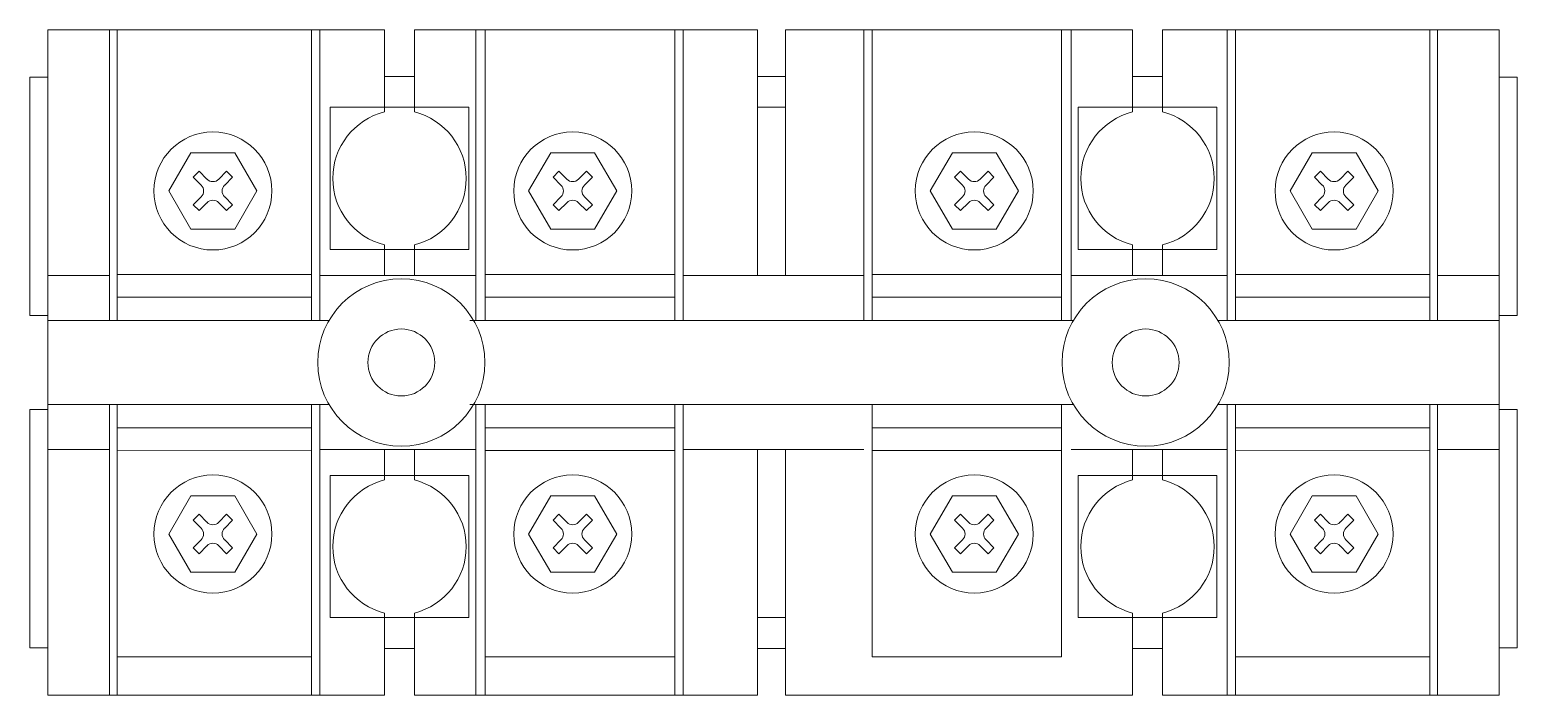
# Model space of a CAD drawing. Header units: inches. Extents: x 0 to 208, y 0 to 93.
import ezdxf

# ---------------------------------------------------------------- set-up
doc = ezdxf.new("R2010")
doc.units = ezdxf.units.IN
doc.layers.add('3', color=9, linetype='Continuous', lineweight=15)
doc.layers.add('hw_VTP', color=7, linetype='Continuous', lineweight=13)

# ---------------------------------------------------------------- blocks, each defined once
blk = doc.blocks.new('1')
at = {"layer": '3'}
for p, q in [((-1.53, 1.07), (-1.07, 1.53)), ((-1.07, 1.53), (-0.46, 0.92)), ((0.46, 0.92), (1.07, 1.53)), ((1.07, 1.53), (1.53, 1.07)), ((-1.53, 1.07), (-0.92, 0.46)), ((0.92, 0.46), (1.53, 1.07)), ((-1.53, -1.07), (-0.92, -0.46)), ((-1.53, -1.07), (-1.07, -1.53)), ((-1.07, -1.53), (-0.46, -0.92)), ((0.46, -0.92), (1.07, -1.53)), ((0.92, -0.46), (1.53, -1.07)), ((1.07, -1.53), (1.53, -1.07))]:
    blk.add_line(p, q, dxfattribs=at)
blk.add_lwpolyline([(-1.71, -2.97), (-3.43, 0), (-1.71, 2.97), (1.71, 2.97), (3.43, 0), (1.71, -2.97)], close=True, dxfattribs=at)
blk.add_circle((0, 0), 4.59, dxfattribs=at)
for centre, start, end in [((-1.37, 0), 315, 45), ((0, 1.37), 225, 315), ((1.37, 0), 135, 225), ((0, -1.37), 45, 135)]:
    blk.add_arc(centre, 0.648, start, end, dxfattribs=at)
blk = doc.blocks.new('CD_4P-500A')
at = {"layer": 'hw_VTP', "linetype": 'Continuous'}
for p, q in [((-49.41, 46.5), (-49.41, -46.5)), ((-49.41, 46.5), (-2.34, 46.5)), ((-40.81, 46.5), (-40.81, 5.85)), ((-39.75, 46.5), (-39.75, 5.85)), ((-12.56, 46.5), (-12.56, 5.85)), ((-11.39, 46.5), (-11.39, 5.85)), ((-2.34, 46.5), (-2.34, 35.02)), ((1.82, 46.5), (49.81, 46.5)), ((1.82, 46.5), (1.82, 35.02)), ((10.42, 46.5), (10.42, 5.85)), ((11.74, 46.5), (11.74, 5.85)), ((38.25, 46.5), (38.25, 5.85)), ((39.42, 46.5), (39.42, 5.85)), ((49.81, 46.5), (49.81, 35.02)), ((53.71, 46.5), (102.26, 46.5)), ((53.71, 46.5), (53.71, 35.02)), ((64.66, 46.5), (64.66, 5.85)), ((65.83, 46.5), (65.83, 5.85)), ((92.33, 46.5), (92.33, 5.85)), ((93.65, 46.5), (93.65, 5.85)), ((102.26, 46.5), (102.26, 35.02)), ((106.42, 46.5), (153.49, 46.5)), ((106.42, 46.5), (106.42, 35.02)), ((115.47, 46.5), (115.47, 5.85)), ((116.64, 46.5), (116.64, 5.85)), ((143.83, 46.5), (143.83, 5.85)), ((144.89, 46.5), (144.89, 5.85)), ((153.49, 46.5), (153.49, 0)), ((-51.96, 6.55), (-51.96, 39.87)), ((-51.96, 39.87), (-49.41, 39.87)), ((-2.34, 39.98), (1.82, 39.98)), ((51.76, 39.98), (49.81, 39.98)), ((51.76, 39.98), (53.71, 39.98)), ((106.42, 39.98), (102.26, 39.98)), ((156.04, 39.87), (153.49, 39.87)), ((156.04, 6.55), (156.04, 39.87)), ((1.82, 35.66), (-2.34, 35.66)), ((51.76, 35.66), (49.81, 35.66)), ((51.76, 35.66), (53.71, 35.66)), ((102.26, 35.66), (106.42, 35.66)), ((49.81, 35.02), (49.81, 12.16)), ((53.71, 35.02), (53.71, 12.16)), ((-2.34, 16.42), (-2.34, 12.16)), ((1.82, 16.42), (1.82, 12.16)), ((102.26, 16.42), (102.26, 12.16)), ((106.42, 16.42), (106.42, 12.16)), ((-40.81, 12.16), (-49.41, 12.16)), ((-39.75, 12.28), (-12.56, 12.28)), ((-11.39, 12.16), (10.42, 12.16)), ((11.74, 12.28), (38.25, 12.28)), ((64.66, 12.16), (39.42, 12.16)), ((92.33, 12.28), (65.83, 12.28)), ((115.47, 12.16), (93.65, 12.16)), ((143.83, 12.28), (116.64, 12.28)), ((144.89, 12.16), (153.49, 12.16)), ((-39.75, 9.12), (-12.56, 9.12)), ((11.74, 9.12), (38.25, 9.12)), ((92.33, 9.12), (65.83, 9.12)), ((143.83, 9.12), (116.64, 9.12)), ((-49.41, 6.55), (-51.96, 6.55)), ((153.49, 6.55), (156.04, 6.55)), ((-49.41, 5.85), (-10.12, 5.85)), ((9.6, 5.85), (93.95, 5.85)), ((153.49, 5.85), (114.2, 5.85)), ((153.49, -46.5), (153.49, 0)), ((-49.41, -5.85), (-10.12, -5.85)), ((-40.81, -46.5), (-40.81, -5.85)), ((-39.75, -46.5), (-39.75, -5.85)), ((-39.75, -5.85), (-39.75, -41.15)), ((-12.56, -5.84), (-12.56, -41.15)), ((-12.56, -46.5), (-12.56, -5.85)), ((-11.39, -46.5), (-11.39, -5.85)), ((9.6, -5.85), (93.95, -5.85)), ((10.42, -46.5), (10.42, -5.85)), ((11.74, -46.5), (11.74, -5.85)), ((11.74, -5.85), (11.74, -41.15)), ((38.25, -46.5), (38.25, -5.85)), ((38.25, -5.85), (38.25, -41.15)), ((39.42, -46.5), (39.42, -5.85)), ((65.83, -5.85), (65.83, -41.15)), ((92.33, -5.85), (92.33, -41.15)), ((153.49, -5.85), (114.2, -5.85)), ((115.47, -46.5), (115.47, -5.85)), ((116.64, -5.84), (116.64, -41.15)), ((116.64, -46.5), (116.64, -5.85)), ((143.83, -46.5), (143.83, -5.85)), ((143.83, -5.85), (143.83, -41.15)), ((144.89, -46.5), (144.89, -5.85)), ((-51.96, -39.87), (-51.96, -6.55)), ((-49.41, -6.55), (-51.96, -6.55)), ((153.49, -6.55), (156.04, -6.55)), ((156.04, -39.87), (156.04, -6.55)), ((-39.75, -9.12), (-12.56, -9.11)), ((11.74, -9.12), (38.25, -9.12)), ((92.33, -9.12), (65.83, -9.12)), ((143.83, -9.12), (116.64, -9.11)), ((-40.81, -12.16), (-49.41, -12.16)), ((-39.75, -12.28), (-12.56, -12.27)), ((-11.39, -12.15), (10.42, -12.16)), ((-2.34, -16.42), (-2.34, -12.16)), ((1.82, -16.42), (1.82, -12.16)), ((11.74, -12.28), (38.25, -12.28)), ((64.66, -12.16), (39.42, -12.16)), ((49.81, -35.02), (49.81, -12.16)), ((53.71, -35.02), (53.71, -12.16)), ((92.33, -12.28), (65.83, -12.28)), ((115.47, -12.15), (93.65, -12.16)), ((102.26, -16.42), (102.26, -12.16)), ((106.42, -16.42), (106.42, -12.16)), ((143.83, -12.28), (116.64, -12.27)), ((144.89, -12.16), (153.49, -12.16)), ((-2.34, -46.5), (-2.34, -35.02)), ((1.82, -46.5), (1.82, -35.02)), ((49.81, -46.5), (49.81, -35.02)), ((53.71, -46.5), (53.71, -35.02)), ((102.26, -46.5), (102.26, -35.02)), ((106.42, -46.5), (106.42, -35.02)), ((1.82, -35.66), (-2.34, -35.66)), ((51.76, -35.66), (49.81, -35.66)), ((51.76, -35.66), (53.71, -35.66)), ((102.26, -35.66), (106.42, -35.66)), ((-51.96, -39.87), (-49.41, -39.87)), ((-39.75, -41.15), (-12.56, -41.15)), ((-2.34, -39.98), (1.82, -39.98)), ((11.74, -41.15), (38.25, -41.15)), ((51.76, -39.98), (49.81, -39.98)), ((51.76, -39.98), (53.71, -39.98)), ((92.33, -41.15), (65.83, -41.15)), ((106.42, -39.98), (102.26, -39.98)), ((143.83, -41.15), (116.64, -41.15)), ((156.04, -39.87), (153.49, -39.87)), ((-49.41, -46.5), (-2.34, -46.5)), ((1.82, -46.5), (49.81, -46.5)), ((53.71, -46.5), (102.26, -46.5)), ((106.42, -46.5), (153.49, -46.5))]:
    blk.add_line(p, q, dxfattribs=at)
for points in [[(-2.34, 35.66), (-9.94, 35.66), (-9.94, 15.78), (9.42, 15.78), (9.42, 35.66), (1.82, 35.66)], [(106.42, 35.66), (114.02, 35.66), (114.02, 15.78), (94.66, 15.78), (94.66, 35.66), (102.26, 35.66)], [(-2.34, -35.66), (-9.94, -35.66), (-9.94, -15.78), (9.42, -15.78), (9.42, -35.66), (1.82, -35.66)], [(106.42, -35.66), (114.02, -35.66), (114.02, -15.78), (94.66, -15.78), (94.66, -35.66), (102.26, -35.66)]]:
    blk.add_lwpolyline(points, dxfattribs=at)
for centre, radius in [((0, 0), 11.69), ((104.08, 0), 11.69), ((0, 0), 4.68), ((104.08, 0), 4.68)]:
    blk.add_circle(centre, radius, dxfattribs=at)
for centre, start, end in [((0, 25.72), 104.117, 255.883), ((-0.52, 25.72), 284.117, 75.883), ((104.6, 25.72), 104.117, 255.883), ((104.08, 25.72), 284.117, 75.883), ((0, -25.72), 104.117, 255.883), ((-0.52, -25.72), 284.117, 75.883), ((104.6, -25.72), 104.117, 255.883), ((104.08, -25.72), 284.117, 75.883)]:
    blk.add_arc(centre, 9.59, start, end, dxfattribs=at)
at = {"layer": 'hw_VTP', "yscale": 1.797007099513507, "rotation": 180}
for p, xscale, zscale in [((-26.35, 23.97), -1.797007099513507, 1.797007099513543), ((23.96, 23.97), -1.797007099513507, 1.797007099513543), ((80.12, 23.97), -1.797007099513507, 1.797007099513543), ((130.43, 23.97), 1.797007099513507, 1.797007099513507)]:
    blk.add_blockref('1', p, dxfattribs=dict(at, xscale=xscale, zscale=zscale))
at = {"layer": 'hw_VTP', "yscale": 1.797007099513507}
for p, xscale, zscale in [((-26.35, -23.97), 1.797007099513507, 1.797007099513507), ((23.96, -23.97), 1.797007099513507, 1.797007099513507), ((80.12, -23.97), 1.797007099513507, 1.797007099513507), ((130.43, -23.97), -1.797007099513507, 1.797007099513543)]:
    blk.add_blockref('1', p, dxfattribs=dict(at, xscale=xscale, zscale=zscale))

msp = doc.modelspace()

# ---------------------------------------------------------------- block references
msp.add_blockref('CD_4P-500A', (51.96, 46.5))

doc.saveas('drawing.dxf')
